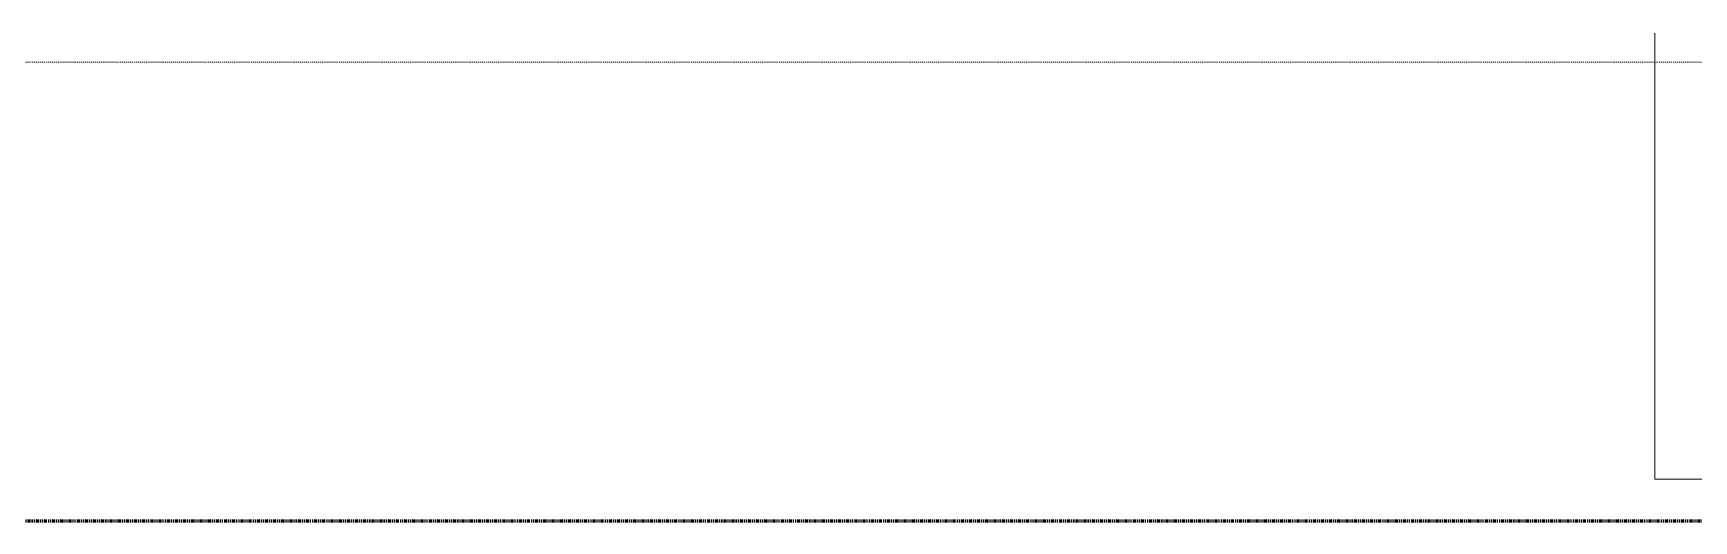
# Model space of a CAD drawing. Header units: inches. Extents: x -4105 to -1989, y 10980 to 12341.
# Drawn here: x -3872.8 to -3670, y 12184.7 to 12244.3 of the extents above; entities that cross this region are included whole.
import ezdxf

# ---------------------------------------------------------------- set-up
doc = ezdxf.new("R2010")
doc.units = ezdxf.units.IN
doc.header["$MEASUREMENT"] = 0
doc.linetypes.add('Aligning Line 1_8_', pattern=[0.25, 0.125, -0.125])
doc.linetypes.add('Double Dash 3_8_', pattern=[1, 0.375, -0.125, 0.125, -0.125, 0.125, -0.125])
for name, color, linetype, lineweight in [('0-1', 7, 'Continuous', 5), ('C-PROP-LINE-1', 10, 'Double Dash 3_8_', 60), ('C-TOPO', 7, 'Continuous', 9), ('G-ANNO-SYMB', 111, 'Aligning Line 1_8_', 9)]:
    doc.layers.add(name, color=color, linetype=linetype, lineweight=lineweight)
doc.layers.add('0-3', color=210, linetype='Continuous', lineweight=5, transparency=1)

# ---------------------------------------------------------------- blocks, each defined once
blk = doc.blocks.new('CTR - 1st Phase - Unit Layouts_rvt-1-ENLARGED FLOOR PLAN - 2ND FLOOR PLAN - EAST')
at = {"layer": 'G-ANNO-SYMB'}
blk.add_line((-2053.89, 12240.75), (-4008.08, 12240.75), dxfattribs=at)
blk = doc.blocks.new('CTR  - Topography_rvt-1-ENLARGED FLOOR PLAN - 2ND FLOOR PLAN - EAST')
at = {"layer": 'C-TOPO'}
for p, q in [((-3674.72, 12204.7), (-3674.72, 12244.28)), ((-3674.72, 12244.28), (-3674.72, 12204.7)), ((-3674.72, 12189.79), (-3674.72, 12204.7)), ((-3674.72, 12204.7), (-3674.72, 12189.79)), ((-3617.12, 12189.79), (-3674.72, 12189.79)), ((-3674.72, 12189.79), (-3617.12, 12189.79))]:
    blk.add_line(p, q, dxfattribs=at)
blk = doc.blocks.new('Family - ___-1878357-ENLARGED FLOOR PLAN - 2ND FLOOR PLAN - EAST')
at = {"layer": 'C-PROP-LINE-1'}
blk.add_line((-3929.52, 12184.69), (-2053.89, 12184.69), dxfattribs=at)
blk = doc.blocks.new('CTR - 1st Phase - Shell_rvt-1-ENLARGED FLOOR PLAN - 2ND FLOOR PLAN - EAST')
at = {"layer": '0-3'}
blk.add_blockref('Family - ___-1878357-ENLARGED FLOOR PLAN - 2ND FLOOR PLAN - EAST', (0, 0), dxfattribs=at)

msp = doc.modelspace()

# ---------------------------------------------------------------- block references
at = {"layer": '0-1'}
msp.add_blockref('CTR - 1st Phase - Unit Layouts_rvt-1-ENLARGED FLOOR PLAN - 2ND FLOOR PLAN - EAST', (0, 0), dxfattribs=at)

# ---------------------------------------------------------------- next in the draw order: block references
for name in ['CTR - 1st Phase - Shell_rvt-1-ENLARGED FLOOR PLAN - 2ND FLOOR PLAN - EAST', 'CTR  - Topography_rvt-1-ENLARGED FLOOR PLAN - 2ND FLOOR PLAN - EAST']:
    msp.add_blockref(name, (0, 0), dxfattribs=at)

doc.saveas('drawing.dxf')
